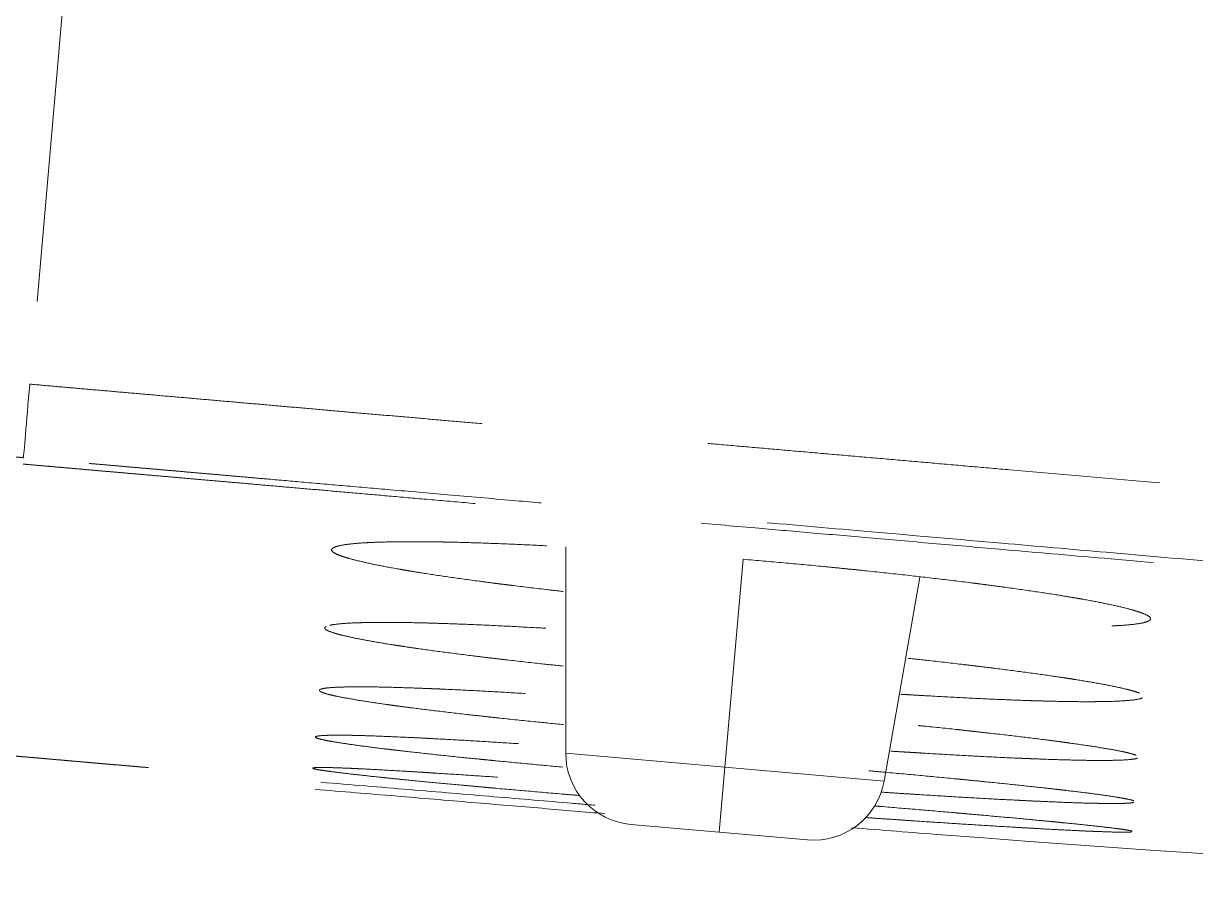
# Model space of a CAD drawing. Header units: millimetres. Extents: x 2433 to 4809, y -10272 to -6912.
# Drawn here: x 3970.53 to 3986.93, y -8262.09 to -8249.87 of the extents above; entities that cross this region are included whole.
import ezdxf

# ---------------------------------------------------------------- set-up
doc = ezdxf.new("R2010")
doc.units = ezdxf.units.MM
doc.linetypes.add('HIDDEN', pattern=[9.525, 6.35, -3.175])
doc.linetypes.add('HIDDEN2', pattern=[4.7625, 3.175, -1.5875])
doc.layers.add('HIDDEN', color=252, linetype='HIDDEN2', lineweight=13)

msp = doc.modelspace()

# ---------------------------------------------------------------- linework, layer by layer
at = {"layer": 'HIDDEN', "linetype": 'HIDDEN', "lineweight": 18, "extrusion": (-1, -2.22045e-16, 0)}
for p, q in [((3971.274, -8247.432), (3970.619, -8254.913)), ((3978.118, -8257.19), (3978.118, -8260.075)), ((3980.345, -8260.27), (3980.6, -8257.362)), ((3982.573, -8260.464), (3983.076, -8257.612)), ((3980.345, -8260.27), (3978.118, -8260.075)), ((3980.266, -8261.179), (3980.345, -8260.27)), ((3980.345, -8260.27), (3982.573, -8260.464)), ((3980.266, -8261.179), (3979.03, -8261.071)), ((3980.266, -8261.179), (3981.501, -8261.287))]:
    msp.add_line(p, q, dxfattribs=at)
at = {"layer": 'HIDDEN', "linetype": 'HIDDEN', "lineweight": 18}
for centre, start, end in [((3979.118, -8260.075), 180, 265), ((3981.588, -8260.291), 265, 350)]:
    msp.add_arc(centre, 1, start, end, dxfattribs=at)
msp.add_ellipse((3970.617, -8254.948), major_axis=(-0.087, -0.996), ratio=0.001158, start_param=4.677482, end_param=6.20974, dxfattribs=at)
for points, knots in [([(4026.068, -8252.276), (4025.961, -8252.266), (4025.74, -8252.245), (4025.402, -8252.214), (4025.051, -8252.182), (4024.685, -8252.149), (4024.306, -8252.115), (4023.913, -8252.08), (4023.505, -8252.043), (4023.084, -8252.006), (4022.609, -8251.964), (4022.084, -8251.918), (4021.515, -8251.867), (4020.946, -8251.817), (4020.376, -8251.767), (4019.806, -8251.717), (4019.335, -8251.676), (4018.779, -8251.627), (4017.957, -8251.554), (4016.59, -8251.433), (4014.676, -8251.265), (4010.683, -8250.912), (4005.3, -8250.436), (3999.841, -8249.954), (3996.013, -8249.616), (3993.292, -8249.376), (3990.529, -8249.132), (3988.11, -8248.918), (3985.967, -8248.728), (3984.032, -8248.557), (3981.852, -8248.364), (3979.982, -8248.199), (3978.52, -8248.07), (3977.559, -8247.985), (3976.638, -8247.903), (3975.756, -8247.826), (3974.913, -8247.751), (3974.109, -8247.68), (3973.345, -8247.613), (3972.62, -8247.55), (3971.934, -8247.489), (3971.489, -8247.45), (3971.274, -8247.432)], [0, 0, 0, 0, 0.005929, 0.012111, 0.018548, 0.025238, 0.032183, 0.039382, 0.046835, 0.054542, 0.062503, 0.072919, 0.083335, 0.093751, 0.104167, 0.114583, 0.124999, 0.130054, 0.14508, 0.170076, 0.205043, 0.24998, 0.388966, 0.49996, 0.54881, 0.598428, 0.648815, 0.69997, 0.730738, 0.765996, 0.805745, 0.849985, 0.868201, 0.885703, 0.902491, 0.918564, 0.933923, 0.948567, 0.962497, 0.975712, 0.988213, 1, 1, 1, 1]), ([(3915.85, -8250.112), (3918.125, -8250.314), (3920.401, -8250.512), (3924.956, -8250.911), (3927.234, -8251.11), (3934.071, -8251.71), (3938.633, -8252.11), (3952.332, -8253.311), (3961.475, -8254.113), (3970.619, -8254.913)], [0, 0, 0, 0, 0.125, 0.125, 0.25, 0.25, 0.5, 0.5, 1, 1, 1, 1]), ([(3970.53, -8255.942), (3970.513, -8255.94), (3970.479, -8255.937), (3970.429, -8255.933), (3970.379, -8255.929), (3970.329, -8255.924), (3970.279, -8255.92), (3970.229, -8255.915), (3970.178, -8255.911), (3970.126, -8255.906), (3970.073, -8255.902), (3970.018, -8255.897), (3969.962, -8255.892), (3969.904, -8255.887), (3969.84, -8255.881), (3969.77, -8255.875), (3969.692, -8255.868), (3969.611, -8255.861), (3969.526, -8255.854), (3969.437, -8255.846), (3969.344, -8255.838), (3969.247, -8255.829), (3969.146, -8255.821), (3969.04, -8255.811), (3968.931, -8255.802), (3968.767, -8255.787), (3968.537, -8255.767), (3968.232, -8255.741), (3967.89, -8255.711), (3967.511, -8255.677), (3967.164, -8255.647), (3966.858, -8255.62), (3966.599, -8255.597), (3966.322, -8255.573), (3966.028, -8255.547), (3965.717, -8255.52), (3965.331, -8255.486), (3964.858, -8255.445), (3964.288, -8255.395), (3963.558, -8255.331), (3962.639, -8255.25), (3961.498, -8255.15), (3960.344, -8255.049), (3959.19, -8254.948), (3958.049, -8254.848), (3956.592, -8254.72), (3954.756, -8254.559), (3952.474, -8254.359), (3950.345, -8254.173), (3948.426, -8254.004), (3946.776, -8253.86), (3945.006, -8253.705), (3942.466, -8253.482), (3938.999, -8253.178), (3934.443, -8252.779), (3930.488, -8252.432), (3927.293, -8252.152), (3925.018, -8251.953), (3922.881, -8251.766), (3920.948, -8251.596), (3919.716, -8251.488), (3918.939, -8251.42), (3918.559, -8251.387), (3918.087, -8251.346), (3917.622, -8251.305), (3917.203, -8251.268), (3916.873, -8251.239), (3916.574, -8251.213), (3916.305, -8251.189), (3916.068, -8251.168), (3915.92, -8251.155), (3915.851, -8251.149)], [0, 0, 0, 0, 0.00093, 0.001846, 0.002755, 0.003662, 0.004571, 0.005489, 0.006419, 0.007367, 0.008336, 0.00933, 0.010354, 0.01141, 0.012501, 0.01386, 0.015278, 0.016761, 0.018312, 0.019934, 0.02163, 0.023401, 0.025249, 0.027174, 0.029176, 0.031253, 0.03616, 0.041729, 0.047976, 0.054905, 0.062506, 0.066938, 0.071679, 0.076731, 0.082096, 0.087772, 0.093759, 0.103254, 0.113671, 0.125011, 0.143197, 0.164032, 0.187516, 0.206429, 0.227264, 0.25002, 0.286248, 0.327918, 0.375029, 0.402973, 0.433122, 0.465478, 0.500039, 0.572373, 0.6557, 0.750021, 0.78956, 0.83122, 0.875001, 0.907035, 0.937497, 0.942783, 0.949752, 0.958407, 0.968747, 0.975374, 0.981433, 0.986926, 0.991851, 0.996209, 1, 1, 1, 1]), ([(3970.619, -8254.913), (3970.738, -8254.924), (3970.979, -8254.945), (3971.342, -8254.977), (3971.711, -8255.009), (3972.086, -8255.042), (3972.466, -8255.075), (3972.853, -8255.109), (3973.244, -8255.143), (3973.642, -8255.178), (3974.045, -8255.213), (3974.453, -8255.249), (3974.867, -8255.285), (3975.287, -8255.322), (3975.713, -8255.359), (3976.144, -8255.396), (3976.581, -8255.435), (3977.023, -8255.473), (3977.471, -8255.512), (3977.925, -8255.552), (3978.384, -8255.592), (3978.849, -8255.633), (3979.32, -8255.674), (3979.796, -8255.715), (3980.278, -8255.758), (3980.765, -8255.8), (3981.258, -8255.843), (3981.757, -8255.887), (3982.262, -8255.931), (3982.772, -8255.975), (3983.287, -8256.02), (3983.808, -8256.066), (3985.3, -8256.196), (3987.761, -8256.411), (3991.188, -8256.71), (3994.614, -8257.009), (3998.039, -8257.308), (4001.463, -8257.607), (4004.887, -8257.906), (4008.309, -8258.204), (4011.394, -8258.474), (4014.065, -8258.707), (4016.244, -8258.898), (4018.191, -8259.068), (4019.906, -8259.217), (4021.388, -8259.347), (4022.638, -8259.456), (4023.656, -8259.545), (4024.442, -8259.613), (4024.997, -8259.661), (4025.289, -8259.687), (4025.397, -8259.696)], [0, 0, 0, 0, 0.006523, 0.01315, 0.019879, 0.02671, 0.033645, 0.040682, 0.047822, 0.055065, 0.06241, 0.069859, 0.07741, 0.085063, 0.09282, 0.100679, 0.108641, 0.116706, 0.124874, 0.133144, 0.141518, 0.149993, 0.158572, 0.167254, 0.176038, 0.184925, 0.193915, 0.203007, 0.212202, 0.221501, 0.230901, 0.240405, 0.250011, 0.312506, 0.375001, 0.437497, 0.499992, 0.562492, 0.624993, 0.687494, 0.749995, 0.794089, 0.833939, 0.869547, 0.900912, 0.928034, 0.950913, 0.96955, 0.983943, 0.994093, 1, 1, 1, 1]), ([(3970.524, -8256.031), (3970.564, -8256.035), (3970.644, -8256.042), (3970.764, -8256.052), (3970.884, -8256.063), (3971.005, -8256.073), (3971.127, -8256.084), (3971.251, -8256.095), (3971.389, -8256.107), (3971.54, -8256.12), (3971.705, -8256.135), (3971.876, -8256.149), (3972.052, -8256.165), (3972.252, -8256.182), (3972.481, -8256.202), (3972.741, -8256.225), (3973.016, -8256.249), (3973.309, -8256.274), (3973.618, -8256.301), (3973.957, -8256.331), (3974.33, -8256.363), (3974.742, -8256.399), (3975.184, -8256.438), (3975.665, -8256.48), (3976.187, -8256.525), (3976.757, -8256.575), (3977.398, -8256.631), (3978.122, -8256.694), (3978.938, -8256.765), (3979.829, -8256.842), (3980.705, -8256.919), (3981.559, -8256.993), (3982.385, -8257.065), (3983.267, -8257.142), (3984.362, -8257.237), (3985.705, -8257.354), (3987.332, -8257.496), (3989.12, -8257.652), (3990.875, -8257.805), (3992.585, -8257.953), (3994.233, -8258.097), (3995.998, -8258.251), (3998.184, -8258.441), (4000.864, -8258.675), (4004.107, -8258.957), (4007.683, -8259.269), (4010.711, -8259.533), (4013.105, -8259.741), (4014.776, -8259.887), (4016.51, -8260.038), (4017.908, -8260.159), (4018.952, -8260.25), (4019.624, -8260.309), (4020.304, -8260.368), (4020.994, -8260.428), (4021.561, -8260.478), (4021.994, -8260.516), (4022.284, -8260.541), (4022.55, -8260.564), (4022.793, -8260.585), (4023.013, -8260.604), (4023.209, -8260.621), (4023.539, -8260.65), (4023.992, -8260.689), (4024.559, -8260.738), (4024.919, -8260.769), (4025.091, -8260.783)], [0, 0, 0, 0, 0.00221, 0.004402, 0.006592, 0.008794, 0.011025, 0.013298, 0.015627, 0.018575, 0.021595, 0.024706, 0.027921, 0.031253, 0.035725, 0.040471, 0.045511, 0.050859, 0.056523, 0.062507, 0.069473, 0.076999, 0.085094, 0.09376, 0.103369, 0.113786, 0.125013, 0.138581, 0.153518, 0.169833, 0.187519, 0.201609, 0.216722, 0.232862, 0.250026, 0.276845, 0.306617, 0.339349, 0.375033, 0.403062, 0.433238, 0.465565, 0.500041, 0.553395, 0.612841, 0.678386, 0.750021, 0.779495, 0.81015, 0.841985, 0.875001, 0.887162, 0.899493, 0.911992, 0.92466, 0.937497, 0.943244, 0.948565, 0.953457, 0.957922, 0.961959, 0.965568, 0.968747, 0.980133, 0.990552, 1, 1, 1, 1]), ([(4025.219, -8260.717), (4025.095, -8260.707), (4024.836, -8260.684), (4024.428, -8260.649), (4023.984, -8260.61), (4023.596, -8260.576), (4023.166, -8260.539), (4022.598, -8260.489), (4022.002, -8260.437), (4021.478, -8260.391), (4021.126, -8260.36), (4020.744, -8260.327), (4020.333, -8260.291), (4019.892, -8260.253), (4019.421, -8260.212), (4018.92, -8260.168), (4018.094, -8260.096), (4016.966, -8259.997), (4015.559, -8259.874), (4014.194, -8259.755), (4012.87, -8259.639), (4010.284, -8259.414), (4006.619, -8259.094), (4002.063, -8258.696), (3998.005, -8258.341), (3994.406, -8258.027), (3991.472, -8257.771), (3989.16, -8257.569), (3987.365, -8257.412), (3985.738, -8257.27), (3984.099, -8257.127), (3982.472, -8256.985), (3981.005, -8256.857), (3979.849, -8256.756), (3978.952, -8256.677), (3978.137, -8256.606), (3977.317, -8256.535), (3976.502, -8256.463), (3975.719, -8256.395), (3975.049, -8256.337), (3974.479, -8256.287), (3974.042, -8256.249), (3973.722, -8256.221), (3973.497, -8256.201), (3973.284, -8256.182), (3973.082, -8256.165), (3972.892, -8256.148), (3972.714, -8256.133), (3972.546, -8256.118), (3972.39, -8256.104), (3972.225, -8256.09), (3972.052, -8256.075), (3971.871, -8256.059), (3971.702, -8256.044), (3971.546, -8256.031), (3971.401, -8256.018), (3971.285, -8256.008), (3971.194, -8256), (3971.127, -8255.994), (3971.061, -8255.988), (3970.998, -8255.983), (3970.937, -8255.977), (3970.877, -8255.972), (3970.819, -8255.967), (3970.761, -8255.962), (3970.704, -8255.957), (3970.646, -8255.952), (3970.588, -8255.947), (3970.549, -8255.943), (3970.53, -8255.942)], [0, 0, 0, 0, 0.006794, 0.014268, 0.022422, 0.031253, 0.035619, 0.046038, 0.062505, 0.06841, 0.07486, 0.081856, 0.089397, 0.097483, 0.106114, 0.115288, 0.125006, 0.151534, 0.177298, 0.202298, 0.226534, 0.250005, 0.344343, 0.427677, 0.500008, 0.566907, 0.624995, 0.66083, 0.693609, 0.723327, 0.749989, 0.783397, 0.812488, 0.830346, 0.846717, 0.861597, 0.87499, 0.891652, 0.906241, 0.917903, 0.92832, 0.937493, 0.941797, 0.945897, 0.949788, 0.95347, 0.95694, 0.9602, 0.963253, 0.9661, 0.968746, 0.972286, 0.975596, 0.978674, 0.981527, 0.984165, 0.986605, 0.987887, 0.989119, 0.990308, 0.991457, 0.992574, 0.993662, 0.994729, 0.995782, 0.996827, 0.997873, 0.998928, 1, 1, 1, 1]), ([(3978.084, -8257.813), (3978.002, -8257.804), (3977.921, -8257.795), (3977.676, -8257.766), (3977.516, -8257.747), (3977.321, -8257.723), (3977.282, -8257.718), (3977.205, -8257.708), (3977.167, -8257.704), (3977.053, -8257.689), (3976.979, -8257.679), (3976.762, -8257.65), (3976.625, -8257.631), (3976.363, -8257.593), (3976.239, -8257.575), (3976.063, -8257.547), (3976.006, -8257.538), (3975.923, -8257.524), (3975.896, -8257.519), (3975.842, -8257.51), (3975.816, -8257.506), (3975.686, -8257.483), (3975.591, -8257.465), (3975.418, -8257.431), (3975.339, -8257.414), (3975.199, -8257.381), (3975.136, -8257.365), (3975.069, -8257.346), (3975.056, -8257.342), (3975.031, -8257.335), (3975.019, -8257.331), (3974.985, -8257.32), (3974.965, -8257.313), (3974.911, -8257.291), (3974.885, -8257.278), (3974.849, -8257.252), (3974.841, -8257.24), (3974.842, -8257.224), (3974.845, -8257.218), (3974.853, -8257.21), (3974.857, -8257.208), (3974.864, -8257.203), (3974.869, -8257.2), (3974.894, -8257.188), (3974.923, -8257.179), (3974.999, -8257.163), (3975.046, -8257.156), (3975.156, -8257.143), (3975.22, -8257.138), (3975.312, -8257.132), (3975.33, -8257.131), (3975.369, -8257.129), (3975.428, -8257.126), (3975.492, -8257.124), (3975.625, -8257.12), (3975.721, -8257.118), (3975.929, -8257.117), (3976.04, -8257.117), (3976.219, -8257.118), (3976.28, -8257.119), (3976.375, -8257.121), (3976.408, -8257.121), (3976.473, -8257.122), (3976.506, -8257.123), (3976.673, -8257.127), (3976.813, -8257.131), (3977.103, -8257.141), (3977.254, -8257.147), (3977.566, -8257.16), (3977.727, -8257.168), (3977.936, -8257.178), (3977.978, -8257.181), (3978.063, -8257.185), (3978.19, -8257.192), (3978.319, -8257.199), (3978.579, -8257.215), (3978.931, -8257.236), (3979.295, -8257.261), (3979.571, -8257.281), (3979.664, -8257.288), (3979.851, -8257.302), (3979.945, -8257.309), (3980.227, -8257.331), (3980.416, -8257.347), (3980.605, -8257.363)], [0, 0, 0, 0, 0.017753, 0.017753, 0.054133, 0.054133, 0.063228, 0.063228, 0.072322, 0.072322, 0.090512, 0.090512, 0.126892, 0.126892, 0.163271, 0.163271, 0.181461, 0.181461, 0.190556, 0.190556, 0.199651, 0.199651, 0.23603, 0.23603, 0.27241, 0.27241, 0.308789, 0.308789, 0.317884, 0.317884, 0.326979, 0.326979, 0.345169, 0.345169, 0.381548, 0.381548, 0.417928, 0.417928, 0.436118, 0.436118, 0.445212, 0.445212, 0.454307, 0.454307, 0.490687, 0.490687, 0.527066, 0.527066, 0.563446, 0.563446, 0.572541, 0.572541, 0.581636, 0.599825, 0.599825, 0.636205, 0.636205, 0.672584, 0.672584, 0.690774, 0.690774, 0.699869, 0.699869, 0.708964, 0.708964, 0.745343, 0.745343, 0.781723, 0.781723, 0.818102, 0.818102, 0.827197, 0.827197, 0.836292, 0.854482, 0.854482, 0.890861, 0.927241, 0.927241, 0.945431, 0.945431, 0.96362, 0.96362, 1, 1, 1, 1]), ([(3980.605, -8257.363), (3980.795, -8257.379), (3980.982, -8257.395), (3981.355, -8257.429), (3981.54, -8257.446), (3981.816, -8257.473), (3981.907, -8257.482), (3982.044, -8257.496), (3982.089, -8257.5), (3982.18, -8257.509), (3982.225, -8257.514), (3982.451, -8257.538), (3982.627, -8257.556), (3982.972, -8257.594), (3983.14, -8257.614), (3983.468, -8257.652), (3983.629, -8257.672), (3983.824, -8257.696), (3983.862, -8257.701), (3983.939, -8257.711), (3983.978, -8257.716), (3984.091, -8257.731), (3984.165, -8257.741), (3984.382, -8257.77), (3984.519, -8257.79), (3984.781, -8257.828), (3984.905, -8257.847), (3985.081, -8257.875), (3985.138, -8257.885), (3985.221, -8257.899), (3985.248, -8257.903), (3985.302, -8257.913), (3985.328, -8257.917), (3985.457, -8257.94), (3985.552, -8257.958), (3985.725, -8257.993), (3985.804, -8258.01), (3985.944, -8258.043), (3986.007, -8258.059), (3986.074, -8258.079), (3986.087, -8258.083), (3986.112, -8258.09), (3986.147, -8258.102), (3986.178, -8258.112), (3986.232, -8258.134), (3986.259, -8258.147), (3986.294, -8258.173), (3986.303, -8258.185), (3986.302, -8258.202), (3986.299, -8258.207), (3986.291, -8258.215), (3986.288, -8258.218), (3986.28, -8258.223), (3986.276, -8258.225), (3986.251, -8258.237), (3986.222, -8258.246), (3986.146, -8258.262), (3986.099, -8258.269), (3985.989, -8258.281), (3985.925, -8258.286), (3985.834, -8258.291), (3985.815, -8258.292), (3985.776, -8258.294), (3985.717, -8258.297), (3985.653, -8258.299), (3985.52, -8258.303), (3985.424, -8258.304), (3985.216, -8258.305), (3985.105, -8258.305), (3984.926, -8258.303), (3984.865, -8258.302), (3984.769, -8258.3), (3984.737, -8258.3), (3984.672, -8258.298), (3984.639, -8258.297), (3984.471, -8258.293), (3984.332, -8258.289), (3984.042, -8258.279), (3983.891, -8258.272), (3983.579, -8258.258), (3983.417, -8258.25), (3983.208, -8258.239), (3983.166, -8258.237), (3983.082, -8258.233), (3983.035, -8258.23), (3982.988, -8258.227), (3982.984, -8258.227)], [0, 0, 0, 0, 0.03633, 0.03633, 0.07266, 0.07266, 0.090825, 0.090825, 0.099907, 0.099907, 0.10899, 0.10899, 0.14532, 0.14532, 0.18165, 0.18165, 0.21798, 0.21798, 0.227062, 0.227062, 0.236145, 0.236145, 0.25431, 0.25431, 0.29064, 0.29064, 0.32697, 0.32697, 0.345135, 0.345135, 0.354217, 0.354217, 0.363299, 0.363299, 0.399629, 0.399629, 0.435959, 0.435959, 0.472289, 0.472289, 0.481372, 0.481372, 0.490454, 0.508619, 0.508619, 0.544949, 0.544949, 0.581279, 0.581279, 0.599444, 0.599444, 0.608527, 0.608527, 0.617609, 0.617609, 0.653939, 0.653939, 0.690269, 0.690269, 0.726599, 0.726599, 0.735681, 0.735681, 0.744764, 0.762929, 0.762929, 0.799259, 0.799259, 0.835589, 0.835589, 0.853754, 0.853754, 0.862836, 0.862836, 0.871919, 0.871919, 0.908249, 0.908249, 0.944579, 0.944579, 0.980909, 0.980909, 0.989991, 0.989991, 0.999074, 1, 1, 1, 1]), ([(3978.086, -8258.857), (3977.973, -8258.845), (3977.861, -8258.833), (3977.587, -8258.803), (3977.426, -8258.785), (3977.231, -8258.763), (3977.192, -8258.758), (3977.115, -8258.749), (3977.077, -8258.745), (3976.963, -8258.731), (3976.889, -8258.722), (3976.672, -8258.695), (3976.534, -8258.678), (3976.272, -8258.643), (3976.148, -8258.626), (3975.971, -8258.6), (3975.914, -8258.592), (3975.831, -8258.579), (3975.804, -8258.575), (3975.75, -8258.567), (3975.724, -8258.563), (3975.594, -8258.542), (3975.499, -8258.527), (3975.325, -8258.496), (3975.247, -8258.481), (3975.106, -8258.452), (3975.043, -8258.438), (3974.975, -8258.421), (3974.962, -8258.418), (3974.937, -8258.412), (3974.925, -8258.408), (3974.892, -8258.399), (3974.871, -8258.392), (3974.817, -8258.374), (3974.79, -8258.363), (3974.754, -8258.342), (3974.746, -8258.332), (3974.747, -8258.318), (3974.75, -8258.313), (3974.758, -8258.307), (3974.761, -8258.305), (3974.765, -8258.303), (3974.765, -8258.303), (3974.766, -8258.302)], [0, 0, 0, 0, 0.053778, 0.053778, 0.134164, 0.134164, 0.15426, 0.15426, 0.174357, 0.174357, 0.21455, 0.21455, 0.294936, 0.294936, 0.375321, 0.375321, 0.415514, 0.415514, 0.435611, 0.435611, 0.455707, 0.455707, 0.536093, 0.536093, 0.616479, 0.616479, 0.696865, 0.696865, 0.716961, 0.716961, 0.737058, 0.737058, 0.777251, 0.777251, 0.857636, 0.857636, 0.938022, 0.938022, 0.978215, 0.978215, 0.998312, 0.998312, 1, 1, 1, 1]), ([(3974.816, -8258.286), (3974.83, -8258.283), (3974.846, -8258.28), (3974.902, -8258.271), (3974.949, -8258.266), (3975.06, -8258.257), (3975.123, -8258.254), (3975.214, -8258.25), (3975.233, -8258.25), (3975.272, -8258.249), (3975.331, -8258.247), (3975.395, -8258.246), (3975.527, -8258.245), (3975.624, -8258.245), (3975.831, -8258.247), (3975.942, -8258.248), (3976.121, -8258.252), (3976.182, -8258.254), (3976.277, -8258.257), (3976.31, -8258.258), (3976.375, -8258.26), (3976.408, -8258.261), (3976.575, -8258.266), (3976.714, -8258.272), (3977.004, -8258.284), (3977.155, -8258.291), (3977.467, -8258.307), (3977.628, -8258.316), (3977.811, -8258.326), (3977.826, -8258.327), (3977.842, -8258.328)], [0, 0, 0, 0, 0.050293, 0.050293, 0.154742, 0.154742, 0.259192, 0.259192, 0.285304, 0.285304, 0.311417, 0.363641, 0.363641, 0.468091, 0.468091, 0.57254, 0.57254, 0.624765, 0.624765, 0.650878, 0.650878, 0.67699, 0.67699, 0.78144, 0.78144, 0.885889, 0.885889, 0.990339, 0.990339, 1, 1, 1, 1]), ([(3982.908, -8258.748), (3983.008, -8258.759), (3983.107, -8258.769), (3983.369, -8258.798), (3983.529, -8258.817), (3983.724, -8258.84), (3983.763, -8258.844), (3983.84, -8258.853), (3983.878, -8258.858), (3983.992, -8258.872), (3984.066, -8258.881), (3984.282, -8258.908), (3984.42, -8258.926), (3984.682, -8258.961), (3984.807, -8258.978), (3984.983, -8259.004), (3985.04, -8259.012), (3985.123, -8259.025), (3985.15, -8259.029), (3985.204, -8259.037), (3985.23, -8259.042), (3985.36, -8259.062), (3985.455, -8259.078), (3985.628, -8259.109), (3985.707, -8259.124), (3985.848, -8259.153), (3985.911, -8259.167), (3985.979, -8259.183), (3985.992, -8259.187), (3986.017, -8259.193), (3986.052, -8259.203), (3986.083, -8259.212), (3986.12, -8259.224), (3986.136, -8259.23), (3986.15, -8259.236)], [0, 0, 0, 0, 0.058495, 0.058495, 0.157387, 0.157387, 0.18211, 0.18211, 0.206834, 0.206834, 0.25628, 0.25628, 0.355172, 0.355172, 0.454065, 0.454065, 0.503511, 0.503511, 0.528234, 0.528234, 0.552957, 0.552957, 0.651849, 0.651849, 0.750742, 0.750742, 0.849634, 0.849634, 0.874357, 0.874357, 0.899081, 0.948527, 0.948527, 1, 1, 1, 1]), ([(3978.088, -8259.675), (3977.95, -8259.662), (3977.814, -8259.648), (3977.516, -8259.618), (3977.356, -8259.601), (3977.16, -8259.58), (3977.121, -8259.576), (3977.044, -8259.568), (3977.006, -8259.563), (3976.892, -8259.551), (3976.818, -8259.543), (3976.601, -8259.518), (3976.463, -8259.502), (3976.201, -8259.471), (3976.076, -8259.455), (3975.9, -8259.432), (3975.842, -8259.425), (3975.759, -8259.414), (3975.732, -8259.41), (3975.678, -8259.403), (3975.652, -8259.399), (3975.522, -8259.381), (3975.427, -8259.367), (3975.253, -8259.34), (3975.174, -8259.327), (3975.032, -8259.302), (3974.969, -8259.29), (3974.902, -8259.276), (3974.888, -8259.273), (3974.863, -8259.268), (3974.851, -8259.265), (3974.817, -8259.257), (3974.797, -8259.252), (3974.743, -8259.237), (3974.715, -8259.227), (3974.679, -8259.21), (3974.671, -8259.202), (3974.672, -8259.191), (3974.675, -8259.188), (3974.682, -8259.183), (3974.685, -8259.182), (3974.693, -8259.179), (3974.697, -8259.177), (3974.722, -8259.17), (3974.751, -8259.165), (3974.827, -8259.158), (3974.873, -8259.154), (3974.983, -8259.15), (3975.047, -8259.148), (3975.138, -8259.147), (3975.157, -8259.147), (3975.195, -8259.147), (3975.255, -8259.147), (3975.318, -8259.147), (3975.451, -8259.148), (3975.547, -8259.15), (3975.754, -8259.155), (3975.865, -8259.159), (3976.044, -8259.165), (3976.105, -8259.167), (3976.201, -8259.171), (3976.233, -8259.172), (3976.298, -8259.175), (3976.331, -8259.176), (3976.498, -8259.184), (3976.638, -8259.19), (3976.927, -8259.205), (3977.078, -8259.213), (3977.39, -8259.231), (3977.551, -8259.24), (3977.76, -8259.253), (3977.802, -8259.256), (3977.887, -8259.261), (3977.971, -8259.267), (3978.055, -8259.272), (3978.097, -8259.275)], [0, 0, 0, 0, 0.034408, 0.034408, 0.076861, 0.076861, 0.087474, 0.087474, 0.098088, 0.098088, 0.119314, 0.119314, 0.161767, 0.161767, 0.20422, 0.20422, 0.225446, 0.225446, 0.23606, 0.23606, 0.246673, 0.246673, 0.289126, 0.289126, 0.331579, 0.331579, 0.374032, 0.374032, 0.384645, 0.384645, 0.395258, 0.395258, 0.416484, 0.416484, 0.458937, 0.458937, 0.50139, 0.50139, 0.522617, 0.522617, 0.53323, 0.53323, 0.543843, 0.543843, 0.586296, 0.586296, 0.628749, 0.628749, 0.671202, 0.671202, 0.681815, 0.681815, 0.692429, 0.713655, 0.713655, 0.756108, 0.756108, 0.798561, 0.798561, 0.819787, 0.819787, 0.830401, 0.830401, 0.841014, 0.841014, 0.883467, 0.883467, 0.92592, 0.92592, 0.968373, 0.968373, 0.978986, 0.978986, 0.989599, 1, 1, 1, 1]), ([(3986.191, -8259.3), (3986.191, -8259.3), (3986.191, -8259.3), (3986.187, -8259.302), (3986.183, -8259.304), (3986.158, -8259.314), (3986.129, -8259.32), (3986.054, -8259.332), (3986.007, -8259.336), (3985.897, -8259.344), (3985.833, -8259.348), (3985.742, -8259.351), (3985.723, -8259.351), (3985.685, -8259.352), (3985.625, -8259.353), (3985.562, -8259.354), (3985.429, -8259.355), (3985.333, -8259.355), (3985.125, -8259.352), (3985.014, -8259.35), (3984.836, -8259.346), (3984.774, -8259.344), (3984.679, -8259.342), (3984.646, -8259.341), (3984.581, -8259.338), (3984.548, -8259.337), (3984.381, -8259.331), (3984.241, -8259.326), (3983.951, -8259.313), (3983.801, -8259.306), (3983.489, -8259.29), (3983.327, -8259.281), (3983.118, -8259.269), (3983.076, -8259.267), (3982.992, -8259.262), (3982.916, -8259.257), (3982.84, -8259.253), (3982.807, -8259.251)], [0, 0, 0, 0, 0.000958, 0.000958, 0.023781, 0.023781, 0.115072, 0.115072, 0.206363, 0.206363, 0.297654, 0.297654, 0.320476, 0.320476, 0.343299, 0.388944, 0.388944, 0.480235, 0.480235, 0.571526, 0.571526, 0.617172, 0.617172, 0.639994, 0.639994, 0.662817, 0.662817, 0.754108, 0.754108, 0.845399, 0.845399, 0.93669, 0.93669, 0.959512, 0.959512, 0.982335, 1, 1, 1, 1]), ([(3965.954, -8259.716), (3965.989, -8259.719), (3966.057, -8259.726), (3966.16, -8259.735), (3966.263, -8259.744), (3966.365, -8259.754), (3966.468, -8259.763), (3966.571, -8259.773), (3966.674, -8259.782), (3966.776, -8259.791), (3966.879, -8259.801), (3966.982, -8259.81), (3967.085, -8259.819), (3967.187, -8259.828), (3967.29, -8259.838), (3967.393, -8259.847), (3967.496, -8259.856), (3967.598, -8259.865), (3967.701, -8259.875), (3967.804, -8259.884), (3967.907, -8259.893), (3968.009, -8259.902), (3968.112, -8259.912), (3968.215, -8259.921), (3968.318, -8259.93), (3968.42, -8259.939), (3968.523, -8259.948), (3968.626, -8259.957), (3968.729, -8259.967), (3968.831, -8259.976), (3968.934, -8259.985), (3969.037, -8259.994), (3969.14, -8260.003), (3969.242, -8260.012), (3969.345, -8260.021), (3969.448, -8260.03), (3969.551, -8260.039), (3969.653, -8260.048), (3969.756, -8260.057), (3969.859, -8260.066), (3969.962, -8260.076), (3970.064, -8260.085), (3970.167, -8260.094), (3970.27, -8260.103), (3970.373, -8260.112), (3970.475, -8260.121), (3970.578, -8260.129), (3970.681, -8260.138), (3970.784, -8260.147), (3970.887, -8260.156), (3970.989, -8260.165), (3971.092, -8260.174), (3971.195, -8260.183), (3971.298, -8260.192), (3971.4, -8260.201), (3971.503, -8260.21), (3971.606, -8260.219), (3971.709, -8260.228), (3971.811, -8260.236), (3971.914, -8260.245), (3972.017, -8260.254), (3972.12, -8260.263), (3972.223, -8260.272), (3972.325, -8260.281), (3972.428, -8260.289), (3972.531, -8260.298), (3972.634, -8260.307), (3972.737, -8260.316), (3972.839, -8260.324), (3972.942, -8260.333), (3973.045, -8260.342), (3973.148, -8260.351), (3973.25, -8260.359), (3973.353, -8260.368), (3973.456, -8260.377), (3973.559, -8260.386), (3973.662, -8260.394), (3973.764, -8260.403), (3973.867, -8260.412), (3973.97, -8260.42), (3974.073, -8260.429), (3974.176, -8260.438), (3974.278, -8260.446), (3974.381, -8260.455), (3974.484, -8260.463), (3974.587, -8260.472), (3974.655, -8260.478), (3974.69, -8260.481)], [0, 0, 0, 0, 0.011805, 0.023608, 0.035407, 0.047204, 0.058998, 0.070789, 0.082578, 0.094365, 0.106149, 0.11793, 0.12971, 0.141487, 0.153262, 0.165035, 0.176806, 0.188575, 0.200343, 0.212108, 0.223872, 0.235634, 0.247395, 0.259154, 0.270911, 0.282668, 0.294423, 0.306176, 0.317929, 0.329681, 0.341431, 0.353181, 0.36493, 0.376677, 0.388425, 0.400171, 0.411917, 0.423663, 0.435408, 0.447152, 0.458896, 0.470641, 0.482384, 0.494128, 0.505872, 0.517616, 0.529359, 0.541104, 0.552848, 0.564592, 0.576337, 0.588083, 0.599829, 0.611575, 0.623323, 0.63507, 0.646819, 0.658569, 0.670319, 0.682071, 0.693824, 0.705577, 0.717332, 0.729089, 0.740846, 0.752605, 0.764366, 0.776128, 0.787892, 0.799657, 0.811425, 0.823194, 0.834965, 0.846738, 0.858513, 0.87029, 0.88207, 0.893851, 0.905635, 0.917422, 0.929211, 0.941002, 0.952796, 0.964593, 0.976392, 0.988195, 1, 1, 1, 1]), ([(3983.05, -8259.688), (3983.076, -8259.69), (3983.102, -8259.693), (3983.292, -8259.712), (3983.452, -8259.729), (3983.648, -8259.75), (3983.687, -8259.754), (3983.764, -8259.763), (3983.802, -8259.767), (3983.915, -8259.779), (3983.989, -8259.788), (3984.206, -8259.812), (3984.344, -8259.828), (3984.607, -8259.86), (3984.731, -8259.875), (3984.908, -8259.898), (3984.965, -8259.905), (3985.048, -8259.916), (3985.076, -8259.92), (3985.129, -8259.927), (3985.156, -8259.931), (3985.285, -8259.949), (3985.381, -8259.963), (3985.555, -8259.989), (3985.634, -8260.002), (3985.775, -8260.026), (3985.838, -8260.038), (3985.906, -8260.052), (3985.919, -8260.055), (3985.944, -8260.06), (3985.98, -8260.068), (3986.01, -8260.076), (3986.06, -8260.089), (3986.085, -8260.097), (3986.103, -8260.104)], [0, 0, 0, 0, 0.015666, 0.015666, 0.115452, 0.115452, 0.140398, 0.140398, 0.165344, 0.165344, 0.215237, 0.215237, 0.315023, 0.315023, 0.414808, 0.414808, 0.464701, 0.464701, 0.489647, 0.489647, 0.514594, 0.514594, 0.614379, 0.614379, 0.714164, 0.714164, 0.81395, 0.81395, 0.838896, 0.838896, 0.863843, 0.913735, 0.913735, 1, 1, 1, 1]), ([(3978.079, -8260.27), (3977.926, -8260.256), (3977.776, -8260.242), (3977.464, -8260.212), (3977.304, -8260.197), (3977.108, -8260.178), (3977.069, -8260.174), (3976.992, -8260.166), (3976.954, -8260.163), (3976.84, -8260.151), (3976.766, -8260.144), (3976.549, -8260.122), (3976.411, -8260.107), (3976.148, -8260.079), (3976.023, -8260.065), (3975.847, -8260.045), (3975.789, -8260.038), (3975.706, -8260.029), (3975.679, -8260.025), (3975.625, -8260.019), (3975.598, -8260.016), (3975.468, -8260), (3975.373, -8259.988), (3975.199, -8259.965), (3975.12, -8259.954), (3974.978, -8259.933), (3974.915, -8259.923), (3974.847, -8259.911), (3974.834, -8259.909), (3974.809, -8259.904), (3974.797, -8259.902), (3974.762, -8259.896), (3974.742, -8259.891), (3974.687, -8259.879), (3974.66, -8259.872), (3974.624, -8259.859), (3974.615, -8259.853), (3974.616, -8259.846), (3974.619, -8259.843), (3974.626, -8259.84), (3974.63, -8259.839), (3974.637, -8259.837), (3974.641, -8259.836), (3974.666, -8259.832), (3974.695, -8259.829), (3974.77, -8259.825), (3974.817, -8259.824), (3974.927, -8259.823), (3974.991, -8259.823), (3975.082, -8259.824), (3975.101, -8259.825), (3975.139, -8259.825), (3975.198, -8259.827), (3975.262, -8259.828), (3975.394, -8259.832), (3975.49, -8259.836), (3975.697, -8259.844), (3975.809, -8259.849), (3975.987, -8259.857), (3976.049, -8259.86), (3976.144, -8259.865), (3976.176, -8259.867), (3976.242, -8259.87), (3976.275, -8259.872), (3976.442, -8259.881), (3976.581, -8259.888), (3976.871, -8259.905), (3977.021, -8259.914), (3977.333, -8259.934), (3977.495, -8259.944), (3977.704, -8259.958), (3977.746, -8259.961), (3977.83, -8259.966), (3977.932, -8259.973), (3978.035, -8259.98), (3978.095, -8259.984)], [0, 0, 0, 0, 0.03761, 0.03761, 0.079727, 0.079727, 0.090256, 0.090256, 0.100785, 0.100785, 0.121844, 0.121844, 0.163961, 0.163961, 0.206077, 0.206077, 0.227136, 0.227136, 0.237665, 0.237665, 0.248194, 0.248194, 0.290311, 0.290311, 0.332428, 0.332428, 0.374545, 0.374545, 0.385074, 0.385074, 0.395603, 0.395603, 0.416661, 0.416661, 0.458778, 0.458778, 0.500895, 0.500895, 0.521953, 0.521953, 0.532483, 0.532483, 0.543012, 0.543012, 0.585129, 0.585129, 0.627245, 0.627245, 0.669362, 0.669362, 0.679891, 0.679891, 0.690421, 0.711479, 0.711479, 0.753596, 0.753596, 0.795713, 0.795713, 0.816771, 0.816771, 0.8273, 0.8273, 0.837829, 0.837829, 0.879946, 0.879946, 0.922063, 0.922063, 0.96418, 0.96418, 0.974709, 0.974709, 0.985238, 1, 1, 1, 1]), ([(3986.121, -8260.145), (3986.12, -8260.145), (3986.12, -8260.145), (3986.116, -8260.147), (3986.112, -8260.148), (3986.087, -8260.155), (3986.059, -8260.159), (3985.983, -8260.167), (3985.937, -8260.17), (3985.826, -8260.174), (3985.763, -8260.175), (3985.672, -8260.176), (3985.653, -8260.176), (3985.614, -8260.176), (3985.555, -8260.176), (3985.492, -8260.176), (3985.359, -8260.174), (3985.263, -8260.172), (3985.055, -8260.167), (3984.944, -8260.164), (3984.766, -8260.157), (3984.704, -8260.155), (3984.609, -8260.151), (3984.576, -8260.15), (3984.511, -8260.147), (3984.478, -8260.146), (3984.311, -8260.139), (3984.172, -8260.132), (3983.882, -8260.118), (3983.731, -8260.11), (3983.419, -8260.092), (3983.257, -8260.083), (3983.048, -8260.07), (3983.006, -8260.067), (3982.922, -8260.062), (3982.824, -8260.056), (3982.726, -8260.05), (3982.67, -8260.046)], [0, 0, 0, 0, 0.001352, 0.001352, 0.023895, 0.023895, 0.114066, 0.114066, 0.204238, 0.204238, 0.294409, 0.294409, 0.316952, 0.316952, 0.339495, 0.384581, 0.384581, 0.474752, 0.474752, 0.564923, 0.564923, 0.610009, 0.610009, 0.632552, 0.632552, 0.655095, 0.655095, 0.745266, 0.745266, 0.835437, 0.835437, 0.925609, 0.925609, 0.948151, 0.948151, 0.970694, 1, 1, 1, 1]), ([(3978.314, -8260.667), (3978.243, -8260.661), (3978.172, -8260.655), (3977.929, -8260.634), (3977.761, -8260.62), (3977.431, -8260.591), (3977.271, -8260.577), (3977.075, -8260.56), (3977.036, -8260.556), (3976.959, -8260.549), (3976.92, -8260.546), (3976.807, -8260.535), (3976.732, -8260.528), (3976.515, -8260.508), (3976.377, -8260.495), (3976.114, -8260.47), (3975.989, -8260.458), (3975.812, -8260.441), (3975.755, -8260.435), (3975.671, -8260.426), (3975.644, -8260.424), (3975.59, -8260.418), (3975.564, -8260.415), (3975.434, -8260.402), (3975.338, -8260.391), (3975.163, -8260.372), (3975.084, -8260.363), (3974.942, -8260.346), (3974.879, -8260.338), (3974.797, -8260.327), (3974.772, -8260.323), (3974.726, -8260.317), (3974.706, -8260.314), (3974.651, -8260.305), (3974.623, -8260.299), (3974.587, -8260.29), (3974.578, -8260.287), (3974.579, -8260.282), (3974.581, -8260.281), (3974.592, -8260.278), (3974.599, -8260.278), (3974.628, -8260.275), (3974.657, -8260.274), (3974.732, -8260.274), (3974.779, -8260.275), (3974.889, -8260.278), (3974.953, -8260.28), (3975.044, -8260.284), (3975.062, -8260.285), (3975.101, -8260.286), (3975.16, -8260.289), (3975.223, -8260.292), (3975.356, -8260.298), (3975.452, -8260.303), (3975.659, -8260.315), (3975.77, -8260.321), (3975.949, -8260.332), (3976.01, -8260.336), (3976.105, -8260.341), (3976.138, -8260.343), (3976.203, -8260.347), (3976.236, -8260.35), (3976.403, -8260.36), (3976.542, -8260.369), (3976.832, -8260.388), (3976.982, -8260.398), (3977.294, -8260.419), (3977.456, -8260.431), (3977.665, -8260.445), (3977.707, -8260.448), (3977.791, -8260.454), (3977.841, -8260.458), (3977.891, -8260.461), (3977.899, -8260.462)], [0, 0, 0, 0, 0.016992, 0.016992, 0.058742, 0.058742, 0.100493, 0.100493, 0.11093, 0.11093, 0.121368, 0.121368, 0.142243, 0.142243, 0.183993, 0.183993, 0.225743, 0.225743, 0.246618, 0.246618, 0.257056, 0.257056, 0.267493, 0.267493, 0.309243, 0.309243, 0.350994, 0.350994, 0.392744, 0.392744, 0.413619, 0.413619, 0.434494, 0.434494, 0.476244, 0.476244, 0.517994, 0.517994, 0.538869, 0.538869, 0.559744, 0.559744, 0.601495, 0.601495, 0.643245, 0.643245, 0.684995, 0.684995, 0.695433, 0.695433, 0.70587, 0.726745, 0.726745, 0.768495, 0.768495, 0.810245, 0.810245, 0.831121, 0.831121, 0.841558, 0.841558, 0.851996, 0.851996, 0.893746, 0.893746, 0.935496, 0.935496, 0.977246, 0.977246, 0.987684, 0.987684, 0.998121, 1, 1, 1, 1]), ([(3982.361, -8260.321), (3982.43, -8260.327), (3982.499, -8260.333), (3982.739, -8260.355), (3982.907, -8260.37), (3983.236, -8260.401), (3983.397, -8260.416), (3983.592, -8260.435), (3983.631, -8260.439), (3983.708, -8260.446), (3983.747, -8260.45), (3983.86, -8260.461), (3983.935, -8260.469), (3984.152, -8260.49), (3984.29, -8260.505), (3984.553, -8260.532), (3984.677, -8260.546), (3984.854, -8260.565), (3984.911, -8260.572), (3984.995, -8260.581), (3985.022, -8260.584), (3985.076, -8260.59), (3985.102, -8260.594), (3985.232, -8260.609), (3985.328, -8260.62), (3985.502, -8260.643), (3985.581, -8260.653), (3985.723, -8260.673), (3985.786, -8260.683), (3985.854, -8260.694), (3985.867, -8260.696), (3985.892, -8260.701), (3985.928, -8260.707), (3985.959, -8260.713), (3986.014, -8260.724), (3986.041, -8260.731), (3986.063, -8260.739), (3986.066, -8260.74), (3986.069, -8260.741)], [0, 0, 0, 0, 0.033882, 0.033882, 0.120204, 0.120204, 0.206526, 0.206526, 0.228107, 0.228107, 0.249687, 0.249687, 0.292848, 0.292848, 0.37917, 0.37917, 0.465493, 0.465493, 0.508654, 0.508654, 0.530234, 0.530234, 0.551815, 0.551815, 0.638137, 0.638137, 0.724459, 0.724459, 0.810781, 0.810781, 0.832362, 0.832362, 0.853943, 0.897104, 0.897104, 0.983426, 0.983426, 1, 1, 1, 1]), ([(3978.668, -8260.92), (3978.667, -8260.92), (3978.665, -8260.92), (3978.393, -8260.897), (3978.1, -8260.872), (3977.48, -8260.82), (3977.152, -8260.793), (3976.457, -8260.734), (3976.099, -8260.704), (3975.368, -8260.643), (3974.994, -8260.612), (3974.611, -8260.58)], [0, 0, 0, 0, 0.001061, 0.001061, 0.250796, 0.250796, 0.500531, 0.500531, 0.750265, 0.750265, 1, 1, 1, 1]), ([(3974.69, -8260.481), (3975.113, -8260.516), (3975.526, -8260.55), (3976.334, -8260.618), (3976.729, -8260.651), (3977.496, -8260.715), (3977.859, -8260.746), (3978.311, -8260.784), (3978.419, -8260.793), (3978.525, -8260.802)], [0, 0, 0, 0, 0.301137, 0.301137, 0.602274, 0.602274, 0.90341, 0.90341, 1, 1, 1, 1]), ([(3986.07, -8260.764), (3986.07, -8260.764), (3986.07, -8260.764), (3986.066, -8260.765), (3986.061, -8260.766), (3986.037, -8260.77), (3986.008, -8260.773), (3985.933, -8260.777), (3985.886, -8260.778), (3985.776, -8260.779), (3985.712, -8260.779), (3985.621, -8260.777), (3985.602, -8260.777), (3985.564, -8260.776), (3985.505, -8260.775), (3985.441, -8260.774), (3985.308, -8260.77), (3985.212, -8260.767), (3985.005, -8260.759), (3984.894, -8260.754), (3984.715, -8260.746), (3984.653, -8260.744), (3984.558, -8260.739), (3984.526, -8260.737), (3984.46, -8260.734), (3984.427, -8260.732), (3984.26, -8260.724), (3984.121, -8260.717), (3983.831, -8260.7), (3983.68, -8260.692), (3983.368, -8260.673), (3983.206, -8260.663), (3982.997, -8260.65), (3982.955, -8260.647), (3982.871, -8260.642), (3982.748, -8260.634), (3982.623, -8260.626), (3982.54, -8260.62)], [0, 0, 0, 0, 0.001822, 0.001822, 0.024049, 0.024049, 0.112958, 0.112958, 0.201867, 0.201867, 0.290775, 0.290775, 0.313003, 0.313003, 0.33523, 0.379684, 0.379684, 0.468593, 0.468593, 0.557501, 0.557501, 0.601956, 0.601956, 0.624183, 0.624183, 0.64641, 0.64641, 0.735319, 0.735319, 0.824227, 0.824227, 0.913136, 0.913136, 0.935363, 0.935363, 0.95759, 1, 1, 1, 1]), ([(3982.447, -8260.813), (3982.474, -8260.815), (3982.501, -8260.818), (3982.7, -8260.834), (3982.869, -8260.849), (3983.198, -8260.876), (3983.359, -8260.89), (3983.555, -8260.907), (3983.593, -8260.911), (3983.671, -8260.917), (3983.709, -8260.921), (3983.823, -8260.931), (3983.897, -8260.937), (3984.114, -8260.957), (3984.252, -8260.969), (3984.516, -8260.993), (3984.64, -8261.005), (3984.817, -8261.022), (3984.875, -8261.027), (3984.958, -8261.035), (3984.986, -8261.038), (3985.04, -8261.043), (3985.066, -8261.046), (3985.196, -8261.059), (3985.292, -8261.068), (3985.466, -8261.087), (3985.545, -8261.095), (3985.687, -8261.111), (3985.75, -8261.119), (3985.819, -8261.128), (3985.832, -8261.129), (3985.857, -8261.133), (3985.893, -8261.137), (3985.924, -8261.142), (3985.979, -8261.15), (3986.007, -8261.155), (3986.034, -8261.162), (3986.041, -8261.164), (3986.046, -8261.166)], [0, 0, 0, 0, 0.013366, 0.013366, 0.099049, 0.099049, 0.184731, 0.184731, 0.206152, 0.206152, 0.227572, 0.227572, 0.270413, 0.270413, 0.356096, 0.356096, 0.441778, 0.441778, 0.484619, 0.484619, 0.50604, 0.50604, 0.52746, 0.52746, 0.613142, 0.613142, 0.698825, 0.698825, 0.784507, 0.784507, 0.805928, 0.805928, 0.827348, 0.870189, 0.870189, 0.955872, 0.955872, 1, 1, 1, 1]), ([(3982.119, -8261.117), (3982.539, -8261.151), (3986.07, -8261.426), (3990.966, -8261.744), (3995.443, -8262.014), (3996.806, -8262.094)], [0, 0, 0, 0, 0.085903, 0.721754, 1, 1, 1, 1]), ([(3986.037, -8261.176), (3986.036, -8261.176), (3986.036, -8261.176), (3986.032, -8261.176), (3986.027, -8261.177), (3986.003, -8261.179), (3985.974, -8261.179), (3985.899, -8261.18), (3985.853, -8261.179), (3985.743, -8261.177), (3985.679, -8261.175), (3985.588, -8261.171), (3985.569, -8261.171), (3985.531, -8261.169), (3985.472, -8261.167), (3985.408, -8261.164), (3985.275, -8261.158), (3985.179, -8261.153), (3984.972, -8261.143), (3984.861, -8261.137), (3984.682, -8261.127), (3984.621, -8261.123), (3984.525, -8261.118), (3984.493, -8261.116), (3984.428, -8261.112), (3984.395, -8261.11), (3984.228, -8261.101), (3984.088, -8261.092), (3983.798, -8261.074), (3983.648, -8261.064), (3983.335, -8261.044), (3983.174, -8261.034), (3982.965, -8261.02), (3982.923, -8261.017), (3982.838, -8261.011), (3982.711, -8261.002), (3982.582, -8260.994), (3982.44, -8260.984), (3982.383, -8260.98), (3982.326, -8260.976)], [0, 0, 0, 0, 0.002414, 0.002414, 0.023961, 0.023961, 0.110149, 0.110149, 0.196338, 0.196338, 0.282526, 0.282526, 0.304073, 0.304073, 0.32562, 0.368714, 0.368714, 0.454902, 0.454902, 0.541091, 0.541091, 0.584185, 0.584185, 0.605732, 0.605732, 0.627279, 0.627279, 0.713467, 0.713467, 0.799655, 0.799655, 0.885844, 0.885844, 0.907391, 0.907391, 0.928938, 0.972032, 0.972032, 1, 1, 1, 1])]:
    msp.add_open_spline(points, degree=3, knots=knots, dxfattribs=at)

doc.saveas('drawing.dxf')
